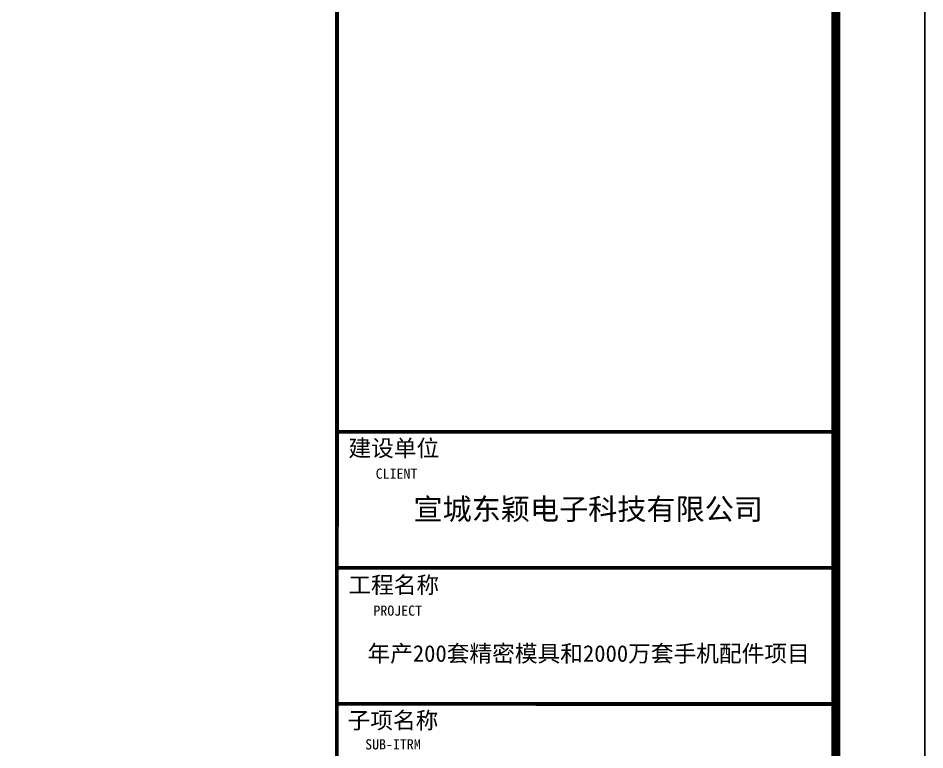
# Model space of a CAD drawing. Extents: x 4995099 to 5303443, y 4627657 to 4889583.
# Drawn here: x 5152914 to 5173299, y 4665337 to 4681796 of the extents above; entities that cross this region are included whole.
import ezdxf
from ezdxf.enums import TextEntityAlignment as Align

# ---------------------------------------------------------------- set-up
doc = ezdxf.new("R2010")
doc.units = 0
doc.header["$LTSCALE"] = 1000
doc.header["$MEASUREMENT"] = 0
for name, color, linetype in [('46', 7, 'CONTINUOUS'), ('PUB_TEXT', 7, 'CONTINUOUS'), ('PUB_TITLE', 4, 'CONTINUOUS'), ('TWT_TITLE', 7, 'CONTINUOUS')]:
    doc.layers.add(name, color=color, linetype=linetype)
doc.styles.add('TQ', font='')
doc.styles.get('TQ').set_extended_font_data('SimSun')

msp = doc.modelspace()

# ---------------------------------------------------------------- linework, layer by layer
at = {"layer": 'PUB_TITLE', "lineweight": 40, "const_width": 85}
for points in [[(5160084.3, 4709656.3), (5160079.3, 4629656.8)], [(5160084.3, 4709656.3), (5160079.3, 4629656.8)], [(5160082, 4672490.4), (5171301.9, 4672489.7)], [(5160081.8, 4669430.5), (5171301.7, 4669429.8)], [(5160081.6, 4666370.5), (5171301.5, 4666369.8)]]:
    msp.add_lwpolyline(points, dxfattribs=at)
at = {"layer": 'TWT_TITLE'}
msp.add_lwpolyline([(4995099.4, 4627656.8), (5173299.4, 4627656.8), (5173299.4, 4711656.8), (4995099.4, 4711656.8)], close=True, dxfattribs=at)
at = {"layer": 'TWT_TITLE', "const_width": 200}
msp.add_lwpolyline([(5000099.4, 4629656.8), (5171299.4, 4629656.8), (5171299.4, 4709656.8), (5000099.4, 4709656.8)], close=True, dxfattribs=at)

# ---------------------------------------------------------------- texts
at = {"layer": '46', "linetype": 'Continuous', "style": 'TQ'}
msp.add_text('宣城东颖电子科技有限公司', height=479.997, rotation=359.99644, dxfattribs=at).set_placement((5165730.8, 4670513.2, 0), align=Align.CENTER)
at = {"layer": 'PUB_TEXT', "style": 'TQ'}
msp.add_text('年产200套精密模具和2000万套手机配件项目', height=373.998, rotation=359.99644, dxfattribs=at).set_placement((5165738.9, 4667317.9, 0), align=Align.CENTER)
at = {"layer": 'PUB_TEXT', "attachment_point": 1, "rotation": 359.99644, "style": 'TQ'}
for s, insert, char_height, width in [('建设单位', (5160340.9, 4672310.7), 374, 2223.587), ('CLIENT', (5160953, 4671664.7), 229.5, 4799.073), ('工程名称', (5160337.7, 4669234.2), 374, 2223.587), ('PROJECT', (5160901.7, 4668584.3), 229.5, 4799.073), ('子项名称', (5160321.2, 4666188.1), 374, 2223.587), ('SUB-ITRM', (5160716.4, 4665576.3), 229.5, 4799.073)]:
    msp.add_mtext(s, dxfattribs=dict(at, insert=insert, char_height=char_height, width=width))

doc.saveas('drawing.dxf')
